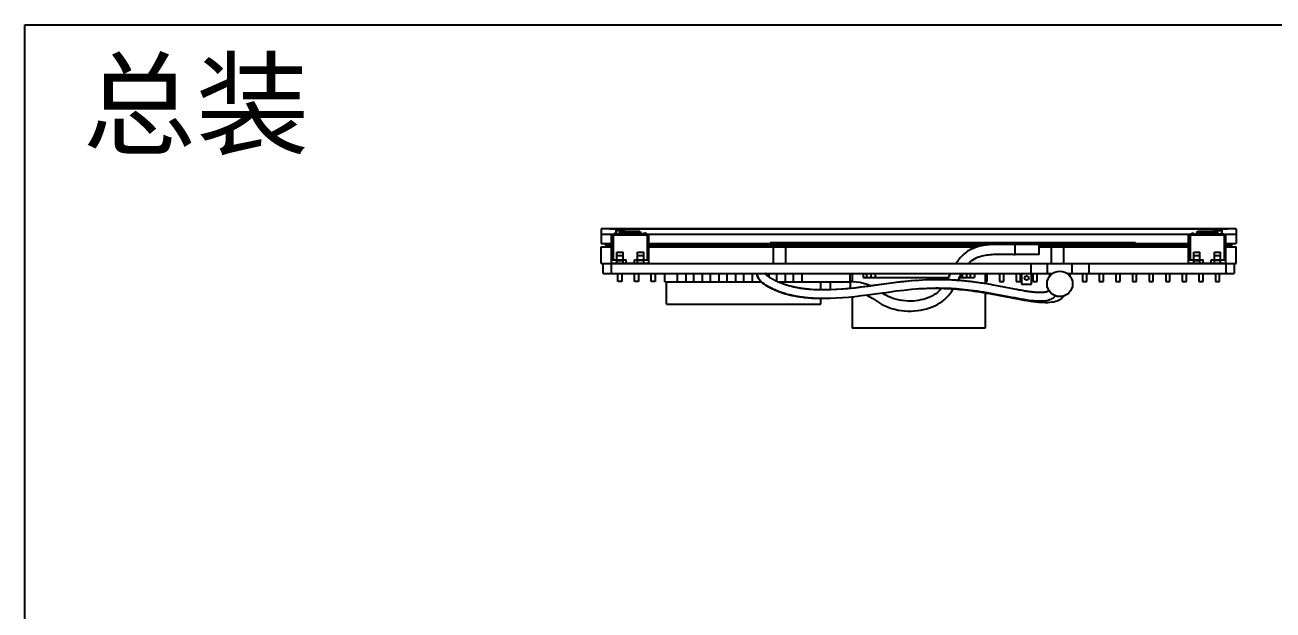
# Model space of a CAD drawing. Header units: millimetres. Extents: x 4030 to 7017, y -668 to -190.
# Drawn here: x 4030.2 to 4180.6, y -260.9 to -190.4 of the extents above; entities that cross this region are included whole.
import ezdxf

# ---------------------------------------------------------------- set-up
doc = ezdxf.new("R2010")
doc.units = ezdxf.units.MM
doc.header["$LTSCALE"] = 16.335
doc.layers.get('0').update_dxf_attribs({"linetype": 'CONTINUOUS'})
doc.styles.get("Standard").update_dxf_attribs({"font": 'isonormlt-regular.ttf'})

msp = doc.modelspace()

# ---------------------------------------------------------------- linework, layer by layer
at = {"color": 7, "linetype": 'Continuous'}
for p, q in [((4030.244, -400.389), (4030.244, -190.389)), ((4030.244, -190.389), (4327.244, -190.389)), ((4099.668, -214.972), (4099.668, -216.752)), ((4176.168, -214.972), (4099.668, -214.972)), ((4100.668, -214.952), (4100.668, -214.972)), ((4100.668, -214.952), (4175.168, -214.952)), ((4175.168, -214.952), (4175.168, -214.972)), ((4176.168, -214.972), (4176.168, -216.752)), ((4101.168, -215.652), (4099.668, -215.652)), ((4100.918, -219.102), (4100.918, -215.702)), ((4100.918, -215.702), (4105.418, -215.702)), ((4101.118, -215.702), (4101.118, -218.702)), ((4101.368, -215.502), (4101.468, -215.502)), ((4101.418, -215.12), (4101.418, -215.502)), ((4102.418, -215.12), (4101.418, -215.12)), ((4101.418, -215.187), (4102.418, -215.187)), ((4101.872, -215.587), (4101.632, -215.587)), ((4101.875, -215.495), (4101.868, -215.702)), ((4101.875, -215.495), (4104.46, -215.495)), ((4104.26, -215.301), (4102.075, -215.301)), ((4102.418, -215.12), (4102.418, -215.301)), ((4104.46, -215.495), (4104.468, -215.702)), ((4104.668, -215.652), (4104.468, -215.652)), ((4104.868, -215.502), (4104.968, -215.502)), ((4170.668, -215.652), (4105.168, -215.652)), ((4105.218, -215.702), (4105.218, -218.702)), ((4105.418, -219.102), (4105.418, -215.702)), ((4170.418, -215.702), (4174.918, -215.702)), ((4170.418, -219.102), (4170.418, -215.702)), ((4170.618, -215.702), (4170.618, -218.702)), ((4170.868, -215.502), (4170.968, -215.502)), ((4171.368, -215.652), (4171.168, -215.652)), ((4171.375, -215.495), (4171.368, -215.702)), ((4171.375, -215.495), (4173.96, -215.495)), ((4173.76, -215.301), (4171.575, -215.301)), ((4173.418, -215.12), (4174.418, -215.12)), ((4173.418, -215.12), (4173.418, -215.301)), ((4173.418, -215.187), (4174.418, -215.187)), ((4173.96, -215.495), (4173.968, -215.702)), ((4173.964, -215.587), (4174.204, -215.587)), ((4174.368, -215.502), (4174.468, -215.502)), ((4174.418, -215.12), (4174.418, -215.502)), ((4176.168, -215.652), (4174.668, -215.652)), ((4174.718, -215.702), (4174.718, -218.702)), ((4174.918, -219.102), (4174.918, -215.702)), ((4099.668, -216.752), (4100.918, -216.752)), ((4099.668, -219.152), (4099.668, -217.152)), ((4099.668, -217.152), (4100.918, -217.152)), ((4100.168, -216.952), (4100.168, -216.752)), ((4100.918, -216.952), (4100.168, -216.952)), ((4101.543, -219.102), (4101.543, -217.802)), ((4101.543, -217.802), (4102.293, -217.802)), ((4102.293, -219.102), (4102.293, -217.802)), ((4104.043, -219.102), (4104.043, -217.802)), ((4104.043, -217.802), (4104.793, -217.802)), ((4104.793, -219.102), (4104.793, -217.802)), ((4105.418, -216.752), (4120.018, -216.752)), ((4145.819, -216.952), (4105.418, -216.952)), ((4106.418, -217.102), (4105.418, -217.102)), ((4105.418, -217.132), (4145.006, -217.132)), ((4106.418, -217.132), (4106.418, -216.952)), ((4107.418, -217.132), (4107.418, -216.952)), ((4108.418, -217.102), (4107.418, -217.102)), ((4108.418, -217.132), (4108.418, -216.952)), ((4109.418, -217.132), (4109.418, -216.952)), ((4110.418, -217.102), (4109.418, -217.102)), ((4110.418, -217.132), (4110.418, -216.952)), ((4111.418, -217.132), (4111.418, -216.952)), ((4112.418, -217.102), (4111.418, -217.102)), ((4112.418, -217.132), (4112.418, -216.952)), ((4113.418, -217.132), (4113.418, -216.952)), ((4114.418, -217.102), (4113.418, -217.102)), ((4114.418, -217.132), (4114.418, -216.952)), ((4115.418, -217.132), (4115.418, -216.952)), ((4116.418, -217.102), (4115.418, -217.102)), ((4116.418, -217.132), (4116.418, -216.952)), ((4117.418, -217.132), (4117.418, -216.952)), ((4118.418, -217.102), (4117.418, -217.102)), ((4118.418, -217.132), (4118.418, -216.952)), ((4119.418, -217.132), (4119.418, -216.952)), ((4120.418, -217.102), (4119.418, -217.102)), ((4120.018, -216.652), (4120.018, -216.852)), ((4164.018, -216.652), (4120.018, -216.652)), ((4164.018, -216.852), (4120.018, -216.852)), ((4120.418, -219.152), (4120.418, -216.952)), ((4121.418, -217.132), (4121.418, -216.952)), ((4122.418, -217.102), (4121.418, -217.102)), ((4121.918, -219.152), (4121.918, -217.132)), ((4121.918, -217.152), (4144.94, -217.152)), ((4122.418, -217.132), (4122.418, -216.952)), ((4123.418, -217.132), (4123.418, -216.952)), ((4124.418, -217.102), (4123.418, -217.102)), ((4124.418, -217.132), (4124.418, -216.952)), ((4125.418, -217.132), (4125.418, -216.952)), ((4126.418, -217.102), (4125.418, -217.102)), ((4126.418, -217.132), (4126.418, -216.952)), ((4127.418, -217.132), (4127.418, -216.952)), ((4128.418, -217.102), (4127.418, -217.102)), ((4128.418, -217.132), (4128.418, -216.952)), ((4129.418, -217.132), (4129.418, -216.952)), ((4130.418, -217.102), (4129.418, -217.102)), ((4130.418, -217.132), (4130.418, -216.952)), ((4131.418, -217.132), (4131.418, -216.952)), ((4132.418, -217.102), (4131.418, -217.102)), ((4132.418, -217.132), (4132.418, -216.952)), ((4133.418, -217.132), (4133.418, -216.952)), ((4134.418, -217.102), (4133.418, -217.102)), ((4134.418, -217.132), (4134.418, -216.952)), ((4135.418, -217.132), (4135.418, -216.952)), ((4136.418, -217.102), (4135.418, -217.102)), ((4136.418, -217.132), (4136.418, -216.952)), ((4137.418, -217.132), (4137.418, -216.952)), ((4138.418, -217.102), (4137.418, -217.102)), ((4138.418, -217.132), (4138.418, -216.952)), ((4139.418, -217.132), (4139.418, -216.952)), ((4139.418, -217.102), (4140.418, -217.102)), ((4140.418, -217.132), (4140.418, -216.952)), ((4141.418, -217.132), (4141.418, -216.952)), ((4141.418, -217.102), (4142.418, -217.102)), ((4142.418, -217.132), (4142.418, -216.952)), ((4143.418, -217.132), (4143.418, -216.952)), ((4143.418, -217.102), (4144.418, -217.102)), ((4144.418, -217.132), (4144.418, -216.952)), ((4145.418, -217.026), (4145.418, -216.952)), ((4149.518, -218.052), (4149.518, -216.852)), ((4152.418, -218.052), (4152.418, -216.852)), ((4170.418, -216.952), (4152.418, -216.952)), ((4152.418, -217.132), (4170.418, -217.132)), ((4152.418, -217.152), (4153.918, -217.152)), ((4153.418, -217.132), (4153.418, -216.952)), ((4153.418, -217.102), (4154.418, -217.102)), ((4153.918, -219.152), (4153.918, -217.132)), ((4154.418, -217.132), (4154.418, -216.952)), ((4155.418, -219.152), (4155.418, -216.952)), ((4155.418, -217.102), (4156.418, -217.102)), ((4156.418, -217.132), (4156.418, -216.952)), ((4157.418, -217.132), (4157.418, -216.952)), ((4157.418, -217.102), (4158.418, -217.102)), ((4158.418, -217.132), (4158.418, -216.952)), ((4159.418, -217.132), (4159.418, -216.952)), ((4159.418, -217.102), (4160.418, -217.102)), ((4160.418, -217.132), (4160.418, -216.952)), ((4161.418, -217.132), (4161.418, -216.952)), ((4161.418, -217.102), (4162.418, -217.102)), ((4162.418, -217.132), (4162.418, -216.952)), ((4163.418, -217.132), (4163.418, -216.952)), ((4163.418, -217.102), (4164.418, -217.102)), ((4164.018, -216.652), (4164.018, -216.852)), ((4164.018, -216.752), (4170.418, -216.752)), ((4164.418, -217.132), (4164.418, -216.952)), ((4165.418, -217.132), (4165.418, -216.952)), ((4165.418, -217.102), (4166.418, -217.102)), ((4166.418, -217.132), (4166.418, -216.952)), ((4167.418, -217.132), (4167.418, -216.952)), ((4167.418, -217.102), (4168.418, -217.102)), ((4168.418, -217.132), (4168.418, -216.952)), ((4169.418, -217.132), (4169.418, -216.952)), ((4169.418, -217.102), (4170.418, -217.102)), ((4171.043, -217.802), (4171.793, -217.802)), ((4171.043, -219.102), (4171.043, -217.802)), ((4171.793, -219.102), (4171.793, -217.802)), ((4173.543, -217.802), (4174.293, -217.802)), ((4173.543, -219.102), (4173.543, -217.802)), ((4174.293, -219.102), (4174.293, -217.802)), ((4174.918, -216.752), (4176.168, -216.752)), ((4175.668, -216.952), (4174.918, -216.952)), ((4174.918, -217.152), (4176.168, -217.152)), ((4175.668, -216.952), (4175.668, -216.752)), ((4176.168, -219.152), (4176.168, -217.152)), ((4099.668, -219.152), (4176.168, -219.152)), ((4099.918, -220.352), (4099.918, -219.152)), ((4100.918, -218.702), (4102.668, -218.702)), ((4100.918, -219.102), (4102.593, -219.102)), ((4100.918, -220.352), (4100.918, -219.152)), ((4101.243, -219.152), (4101.243, -219.102)), ((4101.543, -218.202), (4102.293, -218.202)), ((4101.543, -218.802), (4102.293, -218.802)), ((4102.593, -219.152), (4102.593, -219.102)), ((4102.668, -219.102), (4102.668, -218.702)), ((4102.668, -219.102), (4103.668, -219.102)), ((4103.668, -219.102), (4103.668, -218.702)), ((4103.668, -218.702), (4105.418, -218.702)), ((4103.743, -219.152), (4103.743, -219.102)), ((4103.743, -219.102), (4105.418, -219.102)), ((4104.043, -218.202), (4104.793, -218.202)), ((4104.793, -218.802), (4104.043, -218.802)), ((4105.093, -219.152), (4105.093, -219.102)), ((4143.922, -219.152), (4143.949, -219.122)), ((4152.418, -218.052), (4149.518, -218.052)), ((4151.418, -219.152), (4151.418, -220.352)), ((4153.418, -220.352), (4153.418, -219.152)), ((4156.418, -220.352), (4156.418, -219.152)), ((4158.418, -219.152), (4158.418, -220.352)), ((4170.418, -218.702), (4172.168, -218.702)), ((4170.418, -219.102), (4172.093, -219.102)), ((4170.743, -219.152), (4170.743, -219.102)), ((4171.043, -218.202), (4171.793, -218.202)), ((4171.043, -218.802), (4171.793, -218.802)), ((4172.093, -219.152), (4172.093, -219.102)), ((4172.168, -219.102), (4172.168, -218.702)), ((4172.168, -219.102), (4173.168, -219.102)), ((4173.168, -218.702), (4174.918, -218.702)), ((4173.168, -219.102), (4173.168, -218.702)), ((4173.243, -219.102), (4174.918, -219.102)), ((4173.243, -219.152), (4173.243, -219.102)), ((4173.543, -218.202), (4174.293, -218.202)), ((4174.293, -218.802), (4173.543, -218.802)), ((4174.593, -219.152), (4174.593, -219.102)), ((4174.918, -219.152), (4174.918, -220.352)), ((4175.918, -219.152), (4175.918, -220.352)), ((4099.918, -220.352), (4154.024, -220.352)), ((4101.668, -221.316), (4101.668, -220.352)), ((4102.168, -220.352), (4102.168, -221.316)), ((4103.668, -221.316), (4103.668, -220.352)), ((4104.168, -220.352), (4104.168, -221.316)), ((4105.668, -221.316), (4105.668, -220.352)), ((4106.168, -220.352), (4106.168, -221.316)), ((4107.342, -221.352), (4107.342, -220.352)), ((4108.842, -221.352), (4108.842, -220.352)), ((4109.842, -220.352), (4109.842, -221.352)), ((4110.842, -221.352), (4110.842, -220.352)), ((4111.842, -220.352), (4111.842, -221.352)), ((4112.842, -221.352), (4112.842, -220.352)), ((4113.842, -220.352), (4113.842, -221.352)), ((4114.842, -221.352), (4114.842, -220.352)), ((4115.842, -220.352), (4115.842, -221.352)), ((4116.842, -221.352), (4116.842, -220.352)), ((4117.842, -220.352), (4117.842, -221.352)), ((4118.405, -220.352), (4118.406, -220.376)), ((4119.458, -220.398), (4119.456, -220.394)), ((4119.461, -220.401), (4119.458, -220.398)), ((4119.463, -220.405), (4119.461, -220.401)), ((4119.465, -220.408), (4119.463, -220.405)), ((4119.468, -220.412), (4119.465, -220.408)), ((4119.47, -220.416), (4119.468, -220.412)), ((4119.473, -220.42), (4119.47, -220.416)), ((4119.476, -220.424), (4119.473, -220.42)), ((4119.479, -220.429), (4119.476, -220.424)), ((4119.482, -220.433), (4119.479, -220.429)), ((4119.485, -220.437), (4119.482, -220.433)), ((4119.488, -220.441), (4119.485, -220.437)), ((4119.492, -220.445), (4119.488, -220.441)), ((4119.495, -220.45), (4119.492, -220.445)), ((4119.498, -220.454), (4119.495, -220.45)), ((4119.502, -220.458), (4119.498, -220.454)), ((4119.505, -220.462), (4119.502, -220.458)), ((4119.509, -220.467), (4119.505, -220.462)), ((4119.512, -220.471), (4119.509, -220.467)), ((4119.516, -220.475), (4119.512, -220.471)), ((4119.52, -220.479), (4119.516, -220.475)), ((4119.523, -220.484), (4119.52, -220.479)), ((4119.527, -220.488), (4119.523, -220.484)), ((4119.531, -220.492), (4119.527, -220.488)), ((4119.535, -220.497), (4119.531, -220.492)), ((4119.539, -220.501), (4119.535, -220.497)), ((4119.543, -220.506), (4119.539, -220.501)), ((4119.547, -220.51), (4119.543, -220.506)), ((4119.551, -220.514), (4119.547, -220.51)), ((4119.555, -220.519), (4119.551, -220.514)), ((4119.559, -220.523), (4119.555, -220.519)), ((4119.563, -220.527), (4119.559, -220.523)), ((4119.567, -220.532), (4119.563, -220.527)), ((4119.574, -220.538), (4119.567, -220.532)), ((4119.58, -220.545), (4119.574, -220.538)), ((4119.587, -220.551), (4119.58, -220.545)), ((4119.593, -220.558), (4119.587, -220.551)), ((4119.598, -220.562), (4119.593, -220.558)), ((4119.605, -220.569), (4119.598, -220.562)), ((4119.611, -220.575), (4119.605, -220.569)), ((4119.618, -220.582), (4119.611, -220.575)), ((4119.625, -220.588), (4119.618, -220.582)), ((4119.632, -220.595), (4119.625, -220.588)), ((4119.64, -220.601), (4119.632, -220.595)), ((4119.647, -220.608), (4119.64, -220.601)), ((4119.654, -220.615), (4119.647, -220.608)), ((4119.661, -220.621), (4119.654, -220.615)), ((4119.669, -220.628), (4119.661, -220.621)), ((4119.676, -220.634), (4119.669, -220.628)), ((4119.684, -220.641), (4119.676, -220.634)), ((4119.692, -220.647), (4119.684, -220.641)), ((4119.7, -220.654), (4119.692, -220.647)), ((4119.707, -220.66), (4119.7, -220.654)), ((4119.715, -220.667), (4119.707, -220.66)), ((4119.726, -220.676), (4119.715, -220.667)), ((4119.737, -220.685), (4119.726, -220.676)), ((4119.748, -220.693), (4119.737, -220.685)), ((4119.759, -220.702), (4119.748, -220.693)), ((4119.77, -220.711), (4119.759, -220.702)), ((4119.781, -220.72), (4119.77, -220.711)), ((4119.793, -220.729), (4119.781, -220.72)), ((4119.805, -220.738), (4119.793, -220.729)), ((4119.817, -220.747), (4119.805, -220.738)), ((4119.829, -220.756), (4119.817, -220.747)), ((4119.841, -220.765), (4119.829, -220.756)), ((4119.854, -220.774), (4119.841, -220.765)), ((4119.842, -220.352), (4119.842, -220.766)), ((4119.866, -220.783), (4119.854, -220.774)), ((4119.879, -220.792), (4119.866, -220.783)), ((4119.892, -220.801), (4119.879, -220.792)), ((4119.905, -220.811), (4119.892, -220.801)), ((4119.919, -220.82), (4119.905, -220.811)), ((4119.933, -220.829), (4119.919, -220.82)), ((4119.946, -220.839), (4119.933, -220.829)), ((4119.986, -220.865), (4119.968, -220.853)), ((4120.004, -220.877), (4119.986, -220.865)), ((4120.022, -220.889), (4120.004, -220.877)), ((4120.041, -220.901), (4120.022, -220.889)), ((4120.06, -220.913), (4120.041, -220.901)), ((4120.08, -220.925), (4120.06, -220.913)), ((4120.099, -220.937), (4120.08, -220.925)), ((4120.119, -220.949), (4120.099, -220.937)), ((4120.139, -220.962), (4120.119, -220.949)), ((4120.159, -220.974), (4120.139, -220.962)), ((4120.179, -220.986), (4120.159, -220.974)), ((4120.2, -220.998), (4120.179, -220.986)), ((4120.224, -221.012), (4120.2, -220.998)), ((4120.249, -221.027), (4120.224, -221.012)), ((4120.274, -221.041), (4120.249, -221.027)), ((4120.842, -221.327), (4120.842, -220.352)), ((4121.842, -220.352), (4121.842, -221.352)), ((4122.842, -221.352), (4122.842, -220.352)), ((4123.842, -220.352), (4123.842, -221.352)), ((4129.642, -221.352), (4129.642, -220.352)), ((4129.668, -221.316), (4129.668, -220.352)), ((4129.918, -220.352), (4129.918, -221.357)), ((4131.218, -220.352), (4131.218, -220.852)), ((4131.218, -220.852), (4141.471, -220.852)), ((4131.668, -220.852), (4131.668, -220.352)), ((4132.168, -220.352), (4132.168, -220.852)), ((4132.668, -220.352), (4132.668, -220.852)), ((4141.73, -220.352), (4141.606, -220.592)), ((4142.823, -220.852), (4144.618, -220.852)), ((4143.168, -220.352), (4143.168, -220.852)), ((4143.668, -220.352), (4143.668, -220.852)), ((4144.168, -220.852), (4144.168, -220.352)), ((4144.618, -220.352), (4144.618, -220.852)), ((4145.918, -220.352), (4145.918, -221.586)), ((4146.168, -221.316), (4146.168, -220.352)), ((4147.668, -220.352), (4147.668, -221.316)), ((4148.168, -221.316), (4148.168, -220.352)), ((4149.668, -220.352), (4149.668, -221.316)), ((4150.168, -221.316), (4150.168, -220.352)), ((4150.318, -220.352), (4150.318, -221.652)), ((4151.518, -221.652), (4151.518, -220.352)), ((4151.668, -220.352), (4151.668, -221.316)), ((4152.168, -221.316), (4152.168, -220.352)), ((4153.668, -220.352), (4153.668, -220.707)), ((4155.812, -220.352), (4175.918, -220.352)), ((4156.168, -220.706), (4156.168, -220.352)), ((4157.668, -220.352), (4157.668, -221.316)), ((4158.168, -221.316), (4158.168, -220.352)), ((4159.668, -220.352), (4159.668, -221.316)), ((4160.168, -221.316), (4160.168, -220.352)), ((4161.668, -220.352), (4161.668, -221.316)), ((4162.168, -221.316), (4162.168, -220.352)), ((4163.668, -220.352), (4163.668, -221.316)), ((4164.168, -221.316), (4164.168, -220.352)), ((4165.668, -220.352), (4165.668, -221.316)), ((4166.168, -221.316), (4166.168, -220.352)), ((4167.668, -220.352), (4167.668, -221.316)), ((4168.168, -221.316), (4168.168, -220.352)), ((4169.668, -220.352), (4169.668, -221.316)), ((4170.168, -221.316), (4170.168, -220.352)), ((4171.668, -220.352), (4171.668, -221.316)), ((4172.168, -221.316), (4172.168, -220.352)), ((4173.668, -220.352), (4173.668, -221.316)), ((4174.168, -221.316), (4174.168, -220.352)), ((4102.168, -221.316), (4101.668, -221.316)), ((4104.168, -221.316), (4103.668, -221.316)), ((4106.168, -221.316), (4105.668, -221.316)), ((4107.342, -221.352), (4118.933, -221.352)), ((4107.542, -224.052), (4107.542, -221.352)), ((4118.842, -221.352), (4118.842, -221.263)), ((4120.3, -221.055), (4120.274, -221.041)), ((4120.325, -221.069), (4120.3, -221.055)), ((4120.351, -221.083), (4120.325, -221.069)), ((4120.377, -221.097), (4120.351, -221.083)), ((4120.403, -221.111), (4120.377, -221.097)), ((4120.429, -221.125), (4120.403, -221.111)), ((4120.455, -221.139), (4120.429, -221.125)), ((4120.482, -221.153), (4120.455, -221.139)), ((4120.513, -221.169), (4120.482, -221.153)), ((4120.545, -221.185), (4120.513, -221.169)), ((4120.576, -221.201), (4120.545, -221.185)), ((4120.608, -221.217), (4120.576, -221.201)), ((4120.641, -221.233), (4120.608, -221.217)), ((4120.673, -221.248), (4120.641, -221.233)), ((4120.706, -221.264), (4120.673, -221.248)), ((4120.739, -221.279), (4120.706, -221.264)), ((4120.772, -221.295), (4120.739, -221.279)), ((4120.805, -221.31), (4120.772, -221.295)), ((4120.839, -221.326), (4120.805, -221.31)), ((4120.848, -221.33), (4120.839, -221.326)), ((4120.882, -221.345), (4120.848, -221.33)), ((4120.922, -221.363), (4120.882, -221.345)), ((4120.896, -221.352), (4129.642, -221.352)), ((4120.961, -221.38), (4120.922, -221.363)), ((4121.001, -221.397), (4120.961, -221.38)), ((4121.041, -221.414), (4121.001, -221.397)), ((4121.082, -221.431), (4121.041, -221.414)), ((4121.123, -221.448), (4121.082, -221.431)), ((4121.164, -221.465), (4121.123, -221.448)), ((4121.206, -221.482), (4121.164, -221.465)), ((4121.248, -221.499), (4121.206, -221.482)), ((4121.291, -221.516), (4121.248, -221.499)), ((4121.334, -221.532), (4121.291, -221.516)), ((4121.378, -221.549), (4121.334, -221.532)), ((4121.422, -221.566), (4121.378, -221.549)), ((4121.467, -221.583), (4121.422, -221.566)), ((4121.513, -221.599), (4121.467, -221.583)), ((4121.559, -221.616), (4121.513, -221.599)), ((4121.607, -221.633), (4121.559, -221.616)), ((4121.65, -221.648), (4121.607, -221.633)), ((4121.693, -221.663), (4121.65, -221.648)), ((4121.737, -221.678), (4121.693, -221.663)), ((4121.782, -221.693), (4121.737, -221.678)), ((4121.827, -221.708), (4121.782, -221.693)), ((4121.873, -221.722), (4121.827, -221.708)), ((4121.92, -221.737), (4121.873, -221.722)), ((4121.966, -221.752), (4121.92, -221.737)), ((4122.014, -221.767), (4121.966, -221.752)), ((4122.061, -221.781), (4122.014, -221.767)), ((4122.109, -221.795), (4122.061, -221.781)), ((4122.158, -221.81), (4122.109, -221.795)), ((4122.206, -221.824), (4122.158, -221.81)), ((4122.255, -221.837), (4122.206, -221.824)), ((4122.304, -221.851), (4122.255, -221.837)), ((4122.353, -221.864), (4122.304, -221.851)), ((4122.403, -221.878), (4122.353, -221.864)), ((4122.452, -221.891), (4122.403, -221.878)), ((4122.495, -221.902), (4122.452, -221.891)), ((4122.545, -221.915), (4122.495, -221.902)), ((4122.595, -221.927), (4122.545, -221.915)), ((4122.645, -221.939), (4122.595, -221.927)), ((4122.696, -221.952), (4122.645, -221.939)), ((4122.747, -221.964), (4122.696, -221.952)), ((4122.798, -221.975), (4122.747, -221.964)), ((4122.856, -221.989), (4122.798, -221.975)), ((4122.915, -222.002), (4122.856, -221.989)), ((4122.974, -222.014), (4122.915, -222.002)), ((4123.034, -222.027), (4122.974, -222.014)), ((4123.093, -222.039), (4123.034, -222.027)), ((4123.153, -222.051), (4123.093, -222.039)), ((4123.214, -222.063), (4123.153, -222.051)), ((4123.274, -222.075), (4123.214, -222.063)), ((4123.335, -222.086), (4123.274, -222.075)), ((4123.396, -222.097), (4123.335, -222.086)), ((4123.458, -222.108), (4123.396, -222.097)), ((4123.52, -222.118), (4123.458, -222.108)), ((4123.582, -222.129), (4123.52, -222.118)), ((4123.644, -222.139), (4123.582, -222.129)), ((4123.707, -222.149), (4123.644, -222.139)), ((4123.77, -222.158), (4123.707, -222.149)), ((4123.833, -222.168), (4123.77, -222.158)), ((4123.897, -222.177), (4123.833, -222.168)), ((4123.961, -222.186), (4123.897, -222.177)), ((4124.033, -222.195), (4123.961, -222.186)), ((4124.106, -222.205), (4124.033, -222.195)), ((4124.179, -222.214), (4124.106, -222.205)), ((4124.252, -222.223), (4124.179, -222.214)), ((4124.326, -222.231), (4124.252, -222.223)), ((4124.401, -222.239), (4124.326, -222.231)), ((4124.476, -222.247), (4124.401, -222.239)), ((4124.551, -222.255), (4124.476, -222.247)), ((4124.627, -222.262), (4124.551, -222.255)), ((4124.703, -222.269), (4124.627, -222.262)), ((4124.779, -222.276), (4124.703, -222.269)), ((4124.856, -222.282), (4124.779, -222.276)), ((4124.934, -222.288), (4124.856, -222.282)), ((4125.015, -222.294), (4124.934, -222.288)), ((4125.296, -222.312), (4125.009, -222.294)), ((4126.142, -222.344), (4126.142, -221.352)), ((4127.242, -221.352), (4127.242, -222.33)), ((4129.642, -221.358), (4129.642, -222.156)), ((4129.918, -221.316), (4129.668, -221.316)), ((4137.74, -222.199), (4138.531, -222.155)), ((4137.974, -222.18), (4138.886, -222.13)), ((4138.531, -222.155), (4138.735, -222.147)), ((4138.707, -222.148), (4138.982, -222.14)), ((4139.105, -221.121), (4138.858, -221.13)), ((4138.886, -222.13), (4139.121, -222.121)), ((4139.256, -221.116), (4139.105, -221.121)), ((4139.407, -221.112), (4139.256, -221.116)), ((4139.559, -221.109), (4139.407, -221.112)), ((4139.711, -221.106), (4139.559, -221.109)), ((4139.865, -221.104), (4139.711, -221.106)), ((4140.019, -221.103), (4139.865, -221.104)), ((4140.174, -221.102), (4140.019, -221.103)), ((4140.329, -221.102), (4140.174, -221.102)), ((4140.486, -221.103), (4140.329, -221.102)), ((4140.644, -221.105), (4140.486, -221.103)), ((4140.802, -221.107), (4140.644, -221.105)), ((4140.961, -221.11), (4140.802, -221.107)), ((4141.122, -221.114), (4140.961, -221.11)), ((4141.283, -221.119), (4141.122, -221.114)), ((4141.445, -221.124), (4141.283, -221.119)), ((4141.609, -221.131), (4141.445, -221.124)), ((4141.773, -221.138), (4141.609, -221.131)), ((4141.939, -221.146), (4141.773, -221.138)), ((4142.082, -221.154), (4141.939, -221.146)), ((4142.226, -221.163), (4142.082, -221.154)), ((4142.37, -221.172), (4142.226, -221.163)), ((4142.516, -221.182), (4142.37, -221.172)), ((4142.663, -221.192), (4142.516, -221.182)), ((4142.81, -221.204), (4142.663, -221.192)), ((4142.959, -221.216), (4142.81, -221.204)), ((4143.108, -221.228), (4142.959, -221.216)), ((4143.259, -221.242), (4143.108, -221.228)), ((4143.411, -221.256), (4143.259, -221.242)), ((4143.564, -221.272), (4143.411, -221.256)), ((4143.719, -221.288), (4143.564, -221.272)), ((4143.875, -221.304), (4143.719, -221.288)), ((4144.032, -221.322), (4143.875, -221.304)), ((4144.137, -221.334), (4144.032, -221.322)), ((4144.297, -221.354), (4144.137, -221.334)), ((4144.458, -221.374), (4144.297, -221.354)), ((4144.647, -221.398), (4144.458, -221.374)), ((4144.839, -221.424), (4144.647, -221.398)), ((4145.033, -221.451), (4144.839, -221.424)), ((4145.23, -221.48), (4145.033, -221.451)), ((4145.429, -221.509), (4145.23, -221.48)), ((4145.63, -221.54), (4145.429, -221.509)), ((4145.834, -221.573), (4145.63, -221.54)), ((4146.071, -221.611), (4145.834, -221.573)), ((4145.918, -221.316), (4146.168, -221.316)), ((4146.311, -221.652), (4146.071, -221.611)), ((4146.586, -221.699), (4146.311, -221.652)), ((4146.865, -221.749), (4146.586, -221.699)), ((4147.18, -221.807), (4146.865, -221.749)), ((4147.567, -221.879), (4147.18, -221.807)), ((4148.199, -222.001), (4147.567, -221.879)), ((4147.668, -221.316), (4148.168, -221.316)), ((4149.06, -222.169), (4148.199, -222.001)), ((4149.451, -222.244), (4149.06, -222.169)), ((4149.739, -222.298), (4149.451, -222.244)), ((4149.668, -221.316), (4150.168, -221.316)), ((4149.994, -222.346), (4149.739, -222.298)), ((4150.215, -222.385), (4149.994, -222.346)), ((4150.4, -222.417), (4150.215, -222.385)), ((4150.318, -221.652), (4151.518, -221.652)), ((4150.549, -222.443), (4150.4, -222.417)), ((4150.698, -222.467), (4150.549, -222.443)), ((4150.847, -222.491), (4150.698, -222.467)), ((4150.96, -222.508), (4150.847, -222.491)), ((4151.072, -222.525), (4150.96, -222.508)), ((4151.668, -221.316), (4152.168, -221.316)), ((4157.668, -221.316), (4158.168, -221.316)), ((4159.668, -221.316), (4160.168, -221.316)), ((4161.668, -221.316), (4162.168, -221.316)), ((4163.668, -221.316), (4164.168, -221.316)), ((4165.668, -221.316), (4166.168, -221.316)), ((4167.668, -221.316), (4168.168, -221.316)), ((4169.668, -221.316), (4170.168, -221.316)), ((4171.668, -221.316), (4172.168, -221.316)), ((4173.668, -221.316), (4174.168, -221.316)), ((4124.652, -223.282), (4124.843, -223.297)), ((4124.753, -223.277), (4124.945, -223.292)), ((4126.142, -224.052), (4126.142, -223.344)), ((4129.918, -223.146), (4129.918, -226.952)), ((4145.918, -222.684), (4145.918, -226.952)), ((4147.695, -223.01), (4148.967, -223.257)), ((4151.334, -222.561), (4151.222, -222.546)), ((4151.408, -222.571), (4151.334, -222.561)), ((4151.483, -222.58), (4151.408, -222.571)), ((4151.557, -222.589), (4151.483, -222.58)), ((4151.631, -222.598), (4151.557, -222.589)), ((4151.704, -222.606), (4151.631, -222.598)), ((4151.778, -222.614), (4151.704, -222.606)), ((4151.85, -222.621), (4151.778, -222.614)), ((4151.923, -222.627), (4151.85, -222.621)), ((4151.995, -222.633), (4151.923, -222.627)), ((4152.066, -222.639), (4151.995, -222.633)), ((4152.137, -222.644), (4152.066, -222.639)), ((4152.207, -222.648), (4152.137, -222.644)), ((4107.542, -224.052), (4126.142, -224.052)), ((4145.918, -226.952), (4129.918, -226.952))]:
    msp.add_line(p, q, dxfattribs=at)
for points in [[(4146.731, -216.852), (4146.621, -216.86), (4146.49, -216.87), (4146.357, -216.883), (4146.223, -216.897), (4146.087, -216.913), (4145.949, -216.932), (4145.811, -216.953), (4145.671, -216.976), (4145.53, -217.003), (4145.387, -217.033), (4145.244, -217.066), (4145.1, -217.104), (4144.956, -217.146), (4144.811, -217.193), (4144.667, -217.246), (4144.522, -217.304), (4144.378, -217.367), (4144.234, -217.437), (4144.092, -217.512), (4143.951, -217.594), (4143.812, -217.683), (4143.676, -217.777), (4143.541, -217.878), (4143.409, -217.986), (4143.28, -218.099), (4143.154, -218.219), (4143.032, -218.345), (4142.913, -218.476), (4142.798, -218.613), (4142.686, -218.754), (4142.577, -218.901), (4142.472, -219.052), (4142.407, -219.152)], [(4143.949, -219.122), (4144.125, -218.953), (4144.308, -218.802), (4144.499, -218.667), (4144.699, -218.548), (4144.904, -218.446), (4145.11, -218.361), (4145.32, -218.29), (4145.534, -218.231), (4145.748, -218.183), (4145.96, -218.144), (4146.171, -218.113), (4146.38, -218.087), (4146.583, -218.067), (4146.785, -218.051), (4146.985, -218.038), (4147.182, -218.029), (4147.374, -218.022), (4147.562, -218.018), (4147.745, -218.015), (4147.923, -218.015), (4148.091, -218.016), (4148.254, -218.018), (4148.427, -218.021), (4148.609, -218.025), (4148.795, -218.031)], [(4148.795, -218.031), (4149.196, -218.044), (4149.389, -218.05), (4149.518, -218.052)], [(4118.406, -220.376), (4118.413, -220.475), (4118.431, -220.574), (4118.458, -220.671), (4118.494, -220.767), (4118.539, -220.86), (4118.591, -220.95), (4118.65, -221.038), (4118.716, -221.123), (4118.786, -221.205), (4118.863, -221.284), (4118.943, -221.361), (4119.028, -221.436), (4119.116, -221.508), (4119.209, -221.579), (4119.305, -221.649), (4119.404, -221.717), (4119.506, -221.783), (4119.611, -221.848), (4119.719, -221.911), (4119.829, -221.973), (4119.941, -222.034), (4120.055, -222.093), (4120.172, -222.151), (4120.291, -222.208), (4120.412, -222.264), (4120.535, -222.319), (4120.66, -222.372), (4120.787, -222.424), (4120.917, -222.476), (4121.049, -222.526), (4121.182, -222.575), (4121.318, -222.622), (4121.456, -222.668), (4121.596, -222.713), (4121.738, -222.757), (4121.883, -222.799), (4122.029, -222.84), (4122.177, -222.879), (4122.328, -222.917), (4122.481, -222.953), (4122.635, -222.988), (4122.792, -223.021), (4122.951, -223.053), (4123.112, -223.083), (4123.275, -223.112), (4123.441, -223.139), (4123.608, -223.164), (4123.777, -223.188), (4123.948, -223.21), (4124.121, -223.231), (4124.296, -223.249), (4124.473, -223.267), (4124.652, -223.282)], [(4118.43, -220.352), (4118.431, -220.376), (4118.438, -220.473), (4118.456, -220.571), (4118.484, -220.667), (4118.521, -220.761), (4118.566, -220.853), (4118.619, -220.942), (4118.679, -221.029), (4118.745, -221.113), (4118.816, -221.193), (4118.893, -221.272), (4118.974, -221.348), (4119.059, -221.422), (4119.148, -221.494), (4119.241, -221.565), (4119.338, -221.634), (4119.438, -221.702), (4119.541, -221.768), (4119.646, -221.833), (4119.754, -221.895), (4119.865, -221.957), (4119.977, -222.018), (4120.092, -222.077), (4120.21, -222.135), (4120.33, -222.192), (4120.452, -222.248), (4120.576, -222.303), (4120.702, -222.357), (4120.831, -222.409), (4120.961, -222.461), (4121.095, -222.511), (4121.23, -222.56), (4121.368, -222.608), (4121.508, -222.655), (4121.65, -222.701), (4121.794, -222.745), (4121.94, -222.787), (4122.088, -222.829), (4122.238, -222.868), (4122.391, -222.907), (4122.546, -222.943), (4122.703, -222.979), (4122.862, -223.013), (4123.024, -223.045), (4123.188, -223.075), (4123.354, -223.104), (4123.522, -223.132), (4123.692, -223.158), (4123.864, -223.182), (4124.038, -223.204), (4124.214, -223.225), (4124.392, -223.244), (4124.571, -223.261), (4124.753, -223.277)], [(4119.456, -220.394), (4119.454, -220.391), (4119.453, -220.389), (4119.452, -220.387), (4119.451, -220.385), (4119.449, -220.383), (4119.448, -220.381), (4119.447, -220.379), (4119.446, -220.377), (4119.445, -220.375), (4119.444, -220.373), (4119.443, -220.371), (4119.441, -220.369), (4119.44, -220.367), (4119.439, -220.364), (4119.438, -220.362), (4119.437, -220.36), (4119.436, -220.358), (4119.435, -220.356), (4119.434, -220.354), (4119.433, -220.352), (4119.433, -220.352)], [(4119.968, -220.853), (4119.95, -220.841), (4119.946, -220.839)], [(4141.606, -220.592), (4141.509, -220.78), (4141.409, -220.969), (4141.327, -221.12)], [(4142.648, -221.191), (4142.653, -221.181), (4142.79, -220.914), (4142.925, -220.654), (4143.059, -220.404), (4143.088, -220.352)], [(4132.641, -221.805), (4131.828, -221.914), (4131.037, -222.014), (4130.27, -222.104), (4129.515, -222.182), (4128.771, -222.247), (4128.044, -222.296), (4127.331, -222.329), (4126.633, -222.343), (4125.954, -222.338), (4125.296, -222.312)], [(4132.417, -221.816), (4131.63, -221.922), (4130.858, -222.02), (4130.106, -222.108), (4129.366, -222.185), (4128.636, -222.249), (4127.92, -222.298), (4127.233, -222.331)], [(4132.123, -221.856), (4132.113, -221.851), (4131.704, -221.684), (4131.277, -221.551), (4130.833, -221.452), (4130.373, -221.388), (4129.904, -221.356), (4129.642, -221.352)], [(4131.623, -222.948), (4131.652, -222.96), (4132.023, -223.156), (4132.381, -223.378), (4132.742, -223.62), (4133.11, -223.862), (4133.488, -224.082), (4133.869, -224.27), (4134.255, -224.43), (4134.646, -224.564), (4135.038, -224.673), (4135.43, -224.758), (4135.823, -224.822), (4136.214, -224.864), (4136.604, -224.886), (4136.992, -224.888), (4137.377, -224.871), (4137.758, -224.836), (4138.134, -224.781), (4138.503, -224.707), (4138.863, -224.616), (4139.212, -224.508), (4139.548, -224.382), (4139.87, -224.24), (4140.175, -224.083), (4140.463, -223.912), (4140.738, -223.722), (4140.996, -223.516), (4141.236, -223.295), (4141.459, -223.059), (4141.666, -222.809), (4141.859, -222.548), (4142.038, -222.28), (4142.083, -222.206)], [(4137.682, -221.2), (4137.578, -221.206), (4136.672, -221.279), (4135.779, -221.372), (4134.904, -221.478), (4134.048, -221.592), (4132.417, -221.816)], [(4138.858, -221.13), (4137.938, -221.18), (4137.02, -221.253), (4136.109, -221.347), (4135.211, -221.456), (4134.33, -221.573), (4132.641, -221.805)], [(4140.666, -222.138), (4140.527, -222.301), (4140.358, -222.475), (4140.174, -222.64), (4139.971, -222.797), (4139.751, -222.942), (4139.517, -223.075), (4139.271, -223.195), (4139.012, -223.304), (4138.744, -223.399), (4138.467, -223.481), (4138.181, -223.55), (4137.885, -223.606), (4137.582, -223.648), (4137.271, -223.676), (4136.952, -223.689), (4136.627, -223.686), (4136.295, -223.667), (4135.958, -223.629), (4135.617, -223.572), (4135.271, -223.494), (4134.918, -223.391), (4134.565, -223.263), (4134.222, -223.11), (4133.889, -222.931), (4133.555, -222.72), (4133.516, -222.694)], [(4134.302, -222.586), (4135.205, -222.465), (4136.13, -222.351), (4137.056, -222.254), (4137.974, -222.18)], [(4138.982, -222.14), (4139.261, -222.133), (4139.542, -222.129), (4139.826, -222.127), (4140.112, -222.128), (4140.402, -222.132), (4140.695, -222.138), (4140.99, -222.147), (4141.29, -222.16), (4141.593, -222.175), (4141.9, -222.193), (4142.212, -222.215), (4142.527, -222.24), (4142.848, -222.268), (4143.175, -222.301), (4143.507, -222.337), (4143.846, -222.377), (4144.193, -222.421), (4144.548, -222.469), (4144.912, -222.522), (4145.284, -222.579), (4145.666, -222.641), (4146.057, -222.707), (4146.456, -222.778), (4146.862, -222.852), (4147.276, -222.93), (4147.695, -223.01)], [(4139.121, -222.121), (4139.408, -222.112), (4139.698, -222.106), (4139.992, -222.103), (4140.289, -222.102), (4140.588, -222.104), (4140.892, -222.109), (4141.2, -222.117), (4141.511, -222.128), (4141.827, -222.142), (4142.148, -222.16), (4142.473, -222.181), (4142.806, -222.206), (4143.144, -222.236), (4143.489, -222.269), (4143.841, -222.307), (4144.202, -222.349), (4144.57, -222.397), (4144.948, -222.449), (4145.335, -222.507), (4145.731, -222.569), (4146.137, -222.637), (4146.555, -222.71), (4146.982, -222.787), (4147.411, -222.868), (4147.842, -222.95)], [(4151.222, -222.546), (4151.11, -222.53), (4151.072, -222.525)], [(4153.618, -222.422), (4153.616, -222.424), (4153.606, -222.434), (4153.595, -222.443), (4153.584, -222.452), (4153.572, -222.46), (4153.561, -222.469), (4153.548, -222.477), (4153.536, -222.485), (4153.523, -222.493), (4153.509, -222.5), (4153.494, -222.508), (4153.479, -222.516), (4153.463, -222.523), (4153.446, -222.531), (4153.429, -222.538), (4153.41, -222.545), (4153.391, -222.553), (4153.371, -222.559), (4153.351, -222.566), (4153.33, -222.573), (4153.308, -222.579), (4153.286, -222.585), (4153.263, -222.591), (4153.24, -222.597), (4153.216, -222.602), (4153.191, -222.607), (4153.166, -222.612), (4153.141, -222.617), (4153.114, -222.621), (4153.088, -222.625), (4153.061, -222.629), (4153.034, -222.633), (4153.006, -222.636), (4152.977, -222.639), (4152.949, -222.642), (4152.92, -222.645), (4152.89, -222.647), (4152.86, -222.65), (4152.83, -222.652), (4152.8, -222.653), (4152.769, -222.655), (4152.738, -222.656), (4152.707, -222.657), (4152.675, -222.658), (4152.643, -222.658), (4152.611, -222.659), (4152.579, -222.659), (4152.546, -222.659), (4152.513, -222.659), (4152.48, -222.658), (4152.447, -222.657), (4152.413, -222.657), (4152.379, -222.656), (4152.345, -222.654), (4152.311, -222.653), (4152.277, -222.652), (4152.242, -222.65), (4152.207, -222.648)], [(4124.838, -223.296), (4125.074, -223.312), (4125.735, -223.339), (4126.415, -223.347), (4127.113, -223.335), (4127.166, -223.333)], [(4124.94, -223.291), (4125.178, -223.307), (4125.851, -223.335), (4126.544, -223.343), (4127.255, -223.331), (4127.98, -223.301), (4128.721, -223.254), (4129.474, -223.19), (4130.236, -223.114), (4131.008, -223.025), (4131.802, -222.926), (4132.613, -222.818), (4134.302, -222.586)], [(4147.842, -222.95), (4148.694, -223.116), (4149.098, -223.195), (4149.489, -223.269), (4149.865, -223.338), (4150.225, -223.402), (4150.57, -223.46), (4150.902, -223.511), (4151.222, -223.555), (4151.528, -223.593), (4151.822, -223.622), (4152.102, -223.644), (4152.369, -223.656), (4152.622, -223.659), (4152.863, -223.651), (4153.091, -223.633), (4153.303, -223.604), (4153.502, -223.562), (4153.687, -223.508), (4153.856, -223.443), (4154.007, -223.368), (4154.143, -223.282), (4154.264, -223.186), (4154.372, -223.083), (4154.401, -223.049)], [(4148.967, -223.257), (4149.387, -223.338), (4149.802, -223.416), (4150.205, -223.489), (4150.595, -223.557), (4150.972, -223.619), (4151.335, -223.675), (4151.68, -223.722), (4152.011, -223.762), (4152.328, -223.794), (4152.632, -223.817), (4152.922, -223.831), (4153.2, -223.837), (4153.465, -223.832), (4153.718, -223.817), (4153.956, -223.791), (4154.179, -223.754), (4154.388, -223.706), (4154.58, -223.646), (4154.756, -223.576), (4154.917, -223.494), (4155.065, -223.401), (4155.197, -223.298), (4155.316, -223.188), (4155.422, -223.069), (4155.436, -223.049)]]:
    msp.add_lwpolyline(points, dxfattribs=at)
for centre, radius in [((4150.918, -220.892), 0.25), ((4154.918, -221.602), 1.538)]:
    msp.add_circle(centre, radius, dxfattribs=at)
for centre, start, end in [((4101.368, -215.702), 90, 180), ((4101.468, -215.702), 0, 90), ((4102.075, -215.501), 90, 178), ((4104.26, -215.501), 2, 90), ((4104.868, -215.702), 90, 180), ((4104.968, -215.702), 0, 90), ((4170.868, -215.702), 90, 180), ((4170.968, -215.702), 0, 90), ((4171.575, -215.501), 90, 178), ((4173.76, -215.501), 2, 90), ((4174.368, -215.702), 90, 180), ((4174.468, -215.702), 0, 90)]:
    msp.add_arc(centre, 0.2, start, end, dxfattribs=at)

# ---------------------------------------------------------------- texts
at = {"color": 1, "insert": (4037.217, -194.966), "char_height": 10, "attachment_point": 1}
msp.add_mtext_dynamic_manual_height_columns('{\\fSimSun|b0|i0|c134|p2;总装}', width=62.58798, gutter_width=1, heights=[0], dxfattribs=at)

doc.saveas('drawing.dxf')
